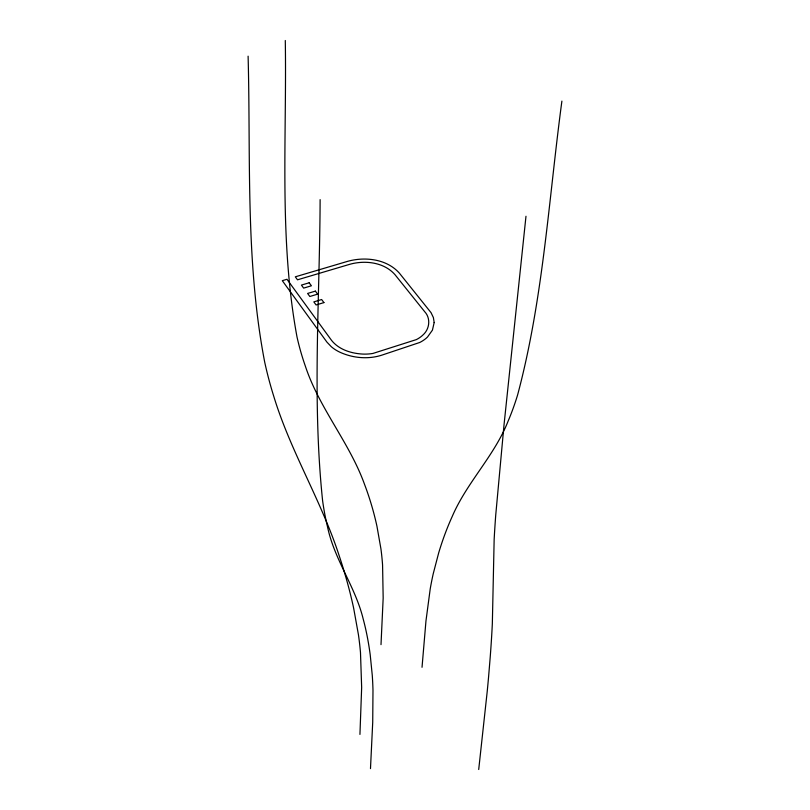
<?xml version="1.0" encoding="UTF-8"?>
<svg xmlns="http://www.w3.org/2000/svg" width="810" height="810" viewBox="0 0 810 810"><rect width="100%" height="100%" fill="white"/><g stroke="black" fill="none" stroke-linecap="round" stroke-linejoin="round"><path stroke-width="1.21" d="M285.292 40.5C286.851 139.219 278.923 239.304 297.007 336.95A504.367 314.331 -46.9 0 0 305.269 365.887C319.17 408.21 349.464 442.523 364.52 484.319A928.827 522.936 -19.3 0 1 376.944 526.227L380.933 548.876A726.327 418.81 -22 0 1 382.573 565.026L383.171 598.043L381.004 644.638M320.122 199.624C319.727 299.963 312.113 400.839 322.623 500.874A509.601 163.164 -69.5 0 0 327.493 526.672C334.226 559.447 355.398 586.744 363.224 619.124A1420.75 416.117 -54.1 0 1 370.221 654.875L372.266 675.277A1002.152 304.125 -56.3 0 1 372.985 690.322L372.721 722.277L370.484 768.619M359.944 734.417L361.655 687.477L360.49 652.617A578.846 323.99 35.7 0 0 358.415 634.605L353.656 608.199A689.745 376.842 37 0 0 339.299 556.075C321.58 501.188 290.598 451.656 273.8 396.424A620.551 454.612 14.3 0 1 264.698 362.121C245.288 261.438 250.786 158.142 248.103 56.173M422.03 667.298L425.969 620.905L430.231 588.829A878.911 364.034 54.4 0 1 433.259 573.642L438.666 552.957A1202.87 484.39 51.7 0 1 452.233 516.456C466.884 482.294 494.576 455.676 508.184 420.947A484.886 207.593 72.1 0 0 517.58 395.037C543.247 299.092 548.704 199.209 561.897 101.108M525.984 216.26L503.952 425.564L495.74 514.978A501.299 29.828 -80.5 0 0 494.151 539.561L492.338 623.629A1580.877 90.821 -77.6 0 1 490.192 657.416L488.562 677.099A1070.071 63.362 -78 0 1 487.185 691.78L478.71 769.5M434.18 322.532L432.429 330.146L427.488 337.051A37.462 24.543 3.2 0 1 419.793 342.458L381.875 355.134C368.165 359.559 352.917 358.142 339.876 352.208A38.9 25.657 2.3 0 1 331.29 346.7L326.926 342.114L282.305 280.675L286.973 279.288L331.644 340.494C339.096 349.758 351.378 353.464 362.85 354.081A32.845 21.667 2.3 0 0 372.914 353.443L416.35 339.603A32.451 21.262 3.2 0 0 423.002 334.935C429.634 329.113 430.92 318.3 424.703 311.698L394.916 274.58C383.981 262.217 365.057 260.01 349.839 264.283L297.513 279.815L295.306 276.828L347.561 261.357C365.087 256.436 386.866 258.967 399.441 273.213L431.052 312.67L433.39 317.56L434.18 322.532M323.929 302.596L316.113 304.965L313.834 301.887L321.641 299.528L323.929 302.596M315.373 291.114L307.598 293.453L309.845 296.49L317.631 294.151L315.373 291.114M309.167 282.781L301.421 285.09L303.649 288.107L311.404 285.788L309.167 282.781"/></g></svg>
